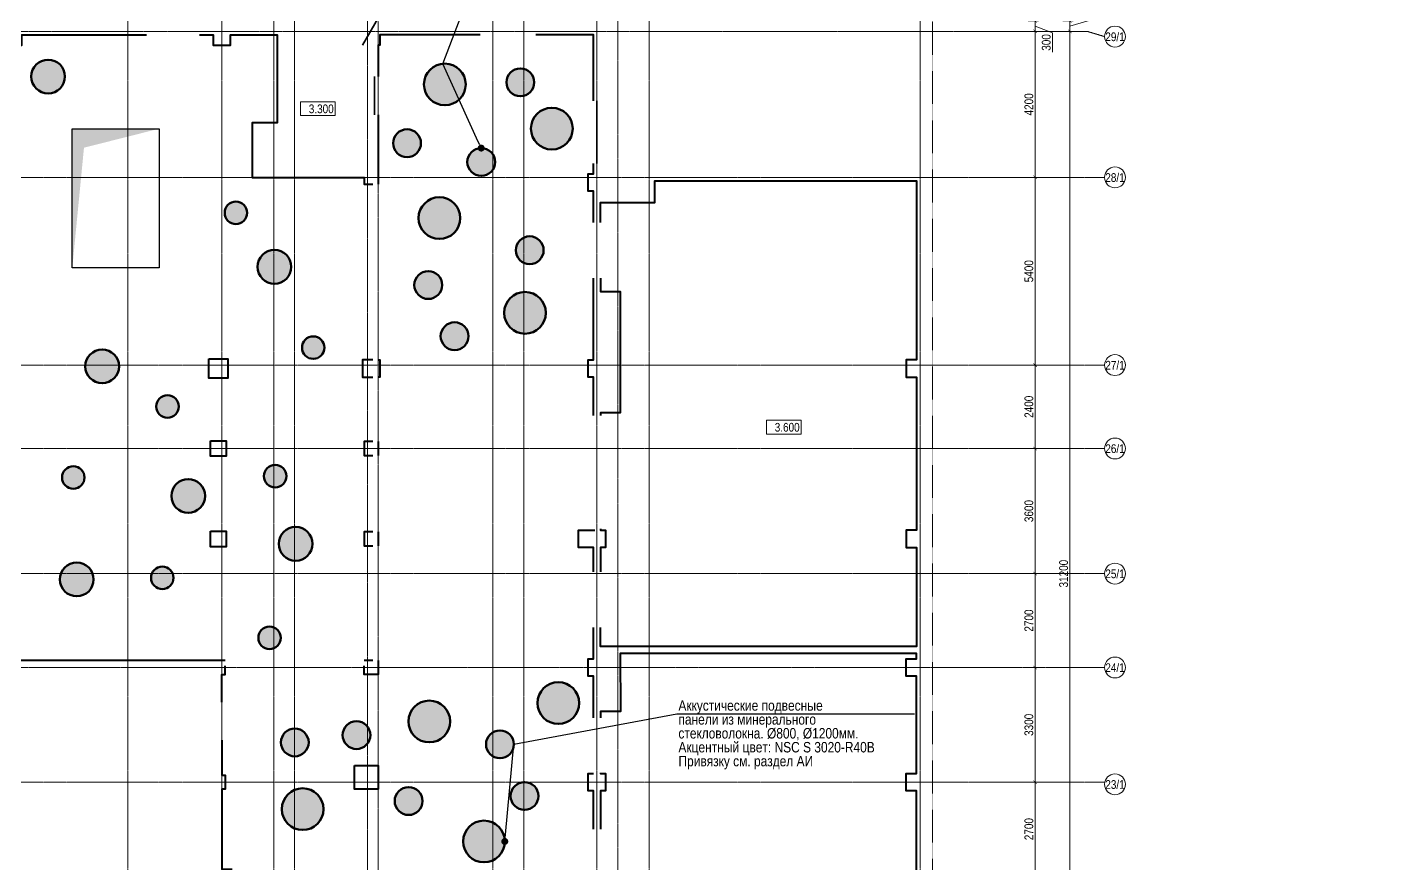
# Model space of a CAD drawing. Header units: millimetres. Extents: x -328335 to 1212475, y -208171 to 164144.
# Drawn here: x 88897 to 127779, y 76548 to 100625 of the extents above; entities that cross this region are included whole.
import ezdxf
from ezdxf import colors
from ezdxf.entities.mleader import LeaderData, LeaderLine
from ezdxf.enums import TextEntityAlignment as Align
from ezdxf.math import Vec2, Vec3

# ---------------------------------------------------------------- set-up
doc = ezdxf.new("R2010")
doc.units = ezdxf.units.MM
doc.header["$LTSCALE"] = 0.5
doc.linetypes.add('CENTER2', pattern=[28.575, 19.05, -3.175, 3.175, -3.175])
doc.linetypes.add('DASHED', pattern=[19.05, 12.7, -6.35])
doc.layers.get('Defpoints').update_dxf_attribs({"color": 140})
doc.layers.add('Vport', color=6, linetype='Continuous', plot=False)
for name, color, linetype, lineweight in [('АИ_Плинтус', 3, 'Continuous', 9), ('АР6_потолок_отм', 5, 'Continuous', 5), ('АЦ_Бафы', 8, 'Continuous', 0), ('АЦ_Выноски', 7, 'Continuous', 5), ('АЦ_Стены', 8, 'Continuous', 70), ('ОВ_Шахты_блок 4.1', 6, 'Continuous', 5), ('РД_Оси_размер', 8, 'Continuous', 0)]:
    doc.layers.add(name, color=color, linetype=linetype, lineweight=lineweight)
doc.layers.add('АИ_Т_Профиль', color=2, linetype='Continuous', lineweight=40, true_color=0xffff00)
doc.layers.add('РД_Оси_100', color=7, linetype='Continuous', lineweight=0, true_color=0x525252)
doc.layers.add('АР6_Г_профиль плитки', color=220, linetype='Continuous', lineweight=35, plot=False)
doc.layers.add('АР_Делит', color=120, linetype='Continuous', lineweight=0, plot=False)
doc.styles.add('Arial_Narrow_08', font='ARIALN.TTF', dxfattribs={"width": 0.8})
doc.styles.add('style1', font='ARIALN.TTF')
doc.styles.add('ккк', font='isocpeur.ttf', dxfattribs={"width": 0.85, "oblique": 15})
doc.dimstyles.new('Dim100_ареал', dxfattribs={"dimscale": 100, "dimtxt": 2.5, "dimasz": 1, "dimexe": 1, "dimexo": 1, "dimgap": 0.5, "dimtad": 1, "dimzin": 12, "dimdsep": 46, "dimtxsty": 'style1', "dimblk": 'ARCHTICK', "dimcen": 1, "dimdle": 1, "dimaunit": 1, "dimadec": 0, "dimazin": 3, "dimtfac": 1, "dimtmove": 1, "dimatfit": 3, "dimldrblk": 'OPEN30', "dimfxl": 2, "dimfxlon": 1, "dimtolj": 1, "dimtzin": 0, "dimlwd": 5, "dimlwe": 5, "dimarcsym": 0})

# ---------------------------------------------------------------- blocks, each defined once
blk = doc.blocks.new('A-iden')
at = {"linetype": 'Continuous', "lineweight": 5}
blk.add_circle((0, -4), 3, dxfattribs=at)
at = {"color": 0, "linetype": 'Continuous', "lineweight": 20, "style": 'ккк', "width": 0.85}
blk.add_attdef('ID', text='', height=4, dxfattribs=at).set_placement((0.31, -3.85), align=Align.MIDDLE_CENTER)
blk = doc.blocks.new('_ArchTick')
at = {"color": 0, "linetype": 'ByBlock', "const_width": 0.15}
blk.add_lwpolyline([(-0.5, -0.5), (0.5, 0.5)], dxfattribs=at)
blk = doc.blocks.new('*D410')
at = {"layer": 'Defpoints', "color": 0, "transparency": 16777216}
for p in [(116910, 78900), (117910, 78900), (116910, 76200)]:
    blk.add_point(p, dxfattribs=at)
at = {"layer": 'РД_Оси_размер', "color": 0, "lineweight": 5, "transparency": 16777216}
for p, q in [((117910, 76100), (117910, 79000)), ((117710, 78900), (118010, 78900)), ((117710, 76200), (118010, 76200))]:
    blk.add_line(p, q, dxfattribs=at)
at = {"layer": 'РД_Оси_размер', "color": 0, "lineweight": 5, "transparency": 16777216, "xscale": 100, "yscale": 100, "zscale": 100}
for p, rotation in [((117910, 78900), 90), ((117910, 76200), 270)]:
    blk.add_blockref('_ArchTick', p, dxfattribs=dict(at, rotation=rotation))
at = {"layer": 'РД_Оси_размер', "color": 0, "transparency": 16777216, "insert": (117732, 77550), "char_height": 250, "attachment_point": 5, "rotation": 90, "style": 'style1'}
blk.add_mtext('\\A1;2700', dxfattribs=at)
blk = doc.blocks.new('_Open30')
at = {"color": 0, "linetype": 'ByBlock', "lineweight": -2}
for p, q in [((-1, 0.27), (0, 0)), ((0, 0), (-1, -0.27)), ((0, 0), (-1, 0))]:
    blk.add_line(p, q, dxfattribs=at)
blk = doc.blocks.new('*D411')
at = {"layer": 'Defpoints', "color": 0, "transparency": 16777216}
for p in [(116910, 82200), (117910, 82200), (116910, 78900)]:
    blk.add_point(p, dxfattribs=at)
at = {"layer": 'РД_Оси_размер', "color": 0, "lineweight": 5, "transparency": 16777216}
for p, q in [((117710, 82200), (118010, 82200)), ((117910, 78800), (117910, 82300)), ((117710, 78900), (118010, 78900))]:
    blk.add_line(p, q, dxfattribs=at)
at = {"layer": 'РД_Оси_размер', "color": 0, "lineweight": 5, "transparency": 16777216, "xscale": 100, "yscale": 100, "zscale": 100}
for p, rotation in [((117910, 82200), 90), ((117910, 78900), 270)]:
    blk.add_blockref('_ArchTick', p, dxfattribs=dict(at, rotation=rotation))
at = {"layer": 'РД_Оси_размер', "color": 0, "transparency": 16777216, "insert": (117732, 80550), "char_height": 250, "attachment_point": 5, "rotation": 90, "style": 'style1'}
blk.add_mtext('\\A1;3300', dxfattribs=at)
blk = doc.blocks.new('*D412')
at = {"layer": 'Defpoints', "color": 0, "transparency": 16777216}
for p in [(116910, 84900), (117910, 84900), (116910, 82200)]:
    blk.add_point(p, dxfattribs=at)
at = {"layer": 'РД_Оси_размер', "color": 0, "lineweight": 5, "transparency": 16777216}
for p, q in [((117710, 84900), (118010, 84900)), ((117910, 82100), (117910, 85000)), ((117710, 82200), (118010, 82200))]:
    blk.add_line(p, q, dxfattribs=at)
at = {"layer": 'РД_Оси_размер', "color": 0, "lineweight": 5, "transparency": 16777216, "xscale": 100, "yscale": 100, "zscale": 100}
for p, rotation in [((117910, 84900), 90), ((117910, 82200), 270)]:
    blk.add_blockref('_ArchTick', p, dxfattribs=dict(at, rotation=rotation))
at = {"layer": 'РД_Оси_размер', "color": 0, "transparency": 16777216, "insert": (117732, 83550), "char_height": 250, "attachment_point": 5, "rotation": 90, "style": 'style1'}
blk.add_mtext('\\A1;2700', dxfattribs=at)
blk = doc.blocks.new('*D413')
at = {"layer": 'Defpoints', "color": 0, "transparency": 16777216}
for p in [(116910, 88500), (117910, 88500), (116910, 84900)]:
    blk.add_point(p, dxfattribs=at)
at = {"layer": 'РД_Оси_размер', "color": 0, "lineweight": 5, "transparency": 16777216}
for p, q in [((117710, 88500), (118010, 88500)), ((117910, 84800), (117910, 88600)), ((117710, 84900), (118010, 84900))]:
    blk.add_line(p, q, dxfattribs=at)
at = {"layer": 'РД_Оси_размер', "color": 0, "lineweight": 5, "transparency": 16777216, "xscale": 100, "yscale": 100, "zscale": 100}
for p, rotation in [((117910, 88500), 90), ((117910, 84900), 270)]:
    blk.add_blockref('_ArchTick', p, dxfattribs=dict(at, rotation=rotation))
at = {"layer": 'РД_Оси_размер', "color": 0, "transparency": 16777216, "insert": (117732, 86700), "char_height": 250, "attachment_point": 5, "rotation": 90, "style": 'style1'}
blk.add_mtext('\\A1;3600', dxfattribs=at)
blk = doc.blocks.new('*D414')
at = {"layer": 'Defpoints', "color": 0, "transparency": 16777216}
for p in [(116910, 90900), (117910, 90900), (116910, 88500)]:
    blk.add_point(p, dxfattribs=at)
at = {"layer": 'РД_Оси_размер', "color": 0, "lineweight": 5, "transparency": 16777216}
for p, q in [((117910, 88400), (117910, 91000)), ((117710, 90900), (118010, 90900)), ((117710, 88500), (118010, 88500))]:
    blk.add_line(p, q, dxfattribs=at)
at = {"layer": 'РД_Оси_размер', "color": 0, "lineweight": 5, "transparency": 16777216, "xscale": 100, "yscale": 100, "zscale": 100}
for p, rotation in [((117910, 90900), 90), ((117910, 88500), 270)]:
    blk.add_blockref('_ArchTick', p, dxfattribs=dict(at, rotation=rotation))
at = {"layer": 'РД_Оси_размер', "color": 0, "transparency": 16777216, "insert": (117732, 89700), "char_height": 250, "attachment_point": 5, "rotation": 90, "style": 'style1'}
blk.add_mtext('\\A1;2400', dxfattribs=at)
blk = doc.blocks.new('*D415')
at = {"layer": 'Defpoints', "color": 0, "transparency": 16777216}
for p in [(116910, 96300), (117910, 96300), (116910, 90900)]:
    blk.add_point(p, dxfattribs=at)
at = {"layer": 'РД_Оси_размер', "color": 0, "lineweight": 5, "transparency": 16777216}
for p, q in [((117710, 96300), (118010, 96300)), ((117910, 90800), (117910, 96400)), ((117710, 90900), (118010, 90900))]:
    blk.add_line(p, q, dxfattribs=at)
at = {"layer": 'РД_Оси_размер', "color": 0, "lineweight": 5, "transparency": 16777216, "xscale": 100, "yscale": 100, "zscale": 100}
for p, rotation in [((117910, 96300), 90), ((117910, 90900), 270)]:
    blk.add_blockref('_ArchTick', p, dxfattribs=dict(at, rotation=rotation))
at = {"layer": 'РД_Оси_размер', "color": 0, "transparency": 16777216, "insert": (117732, 93600), "char_height": 250, "attachment_point": 5, "rotation": 90, "style": 'style1'}
blk.add_mtext('\\A1;5400', dxfattribs=at)
blk = doc.blocks.new('*D416')
at = {"layer": 'Defpoints', "color": 0, "transparency": 16777216}
for p in [(116910, 100500), (117910, 100500), (116910, 96300)]:
    blk.add_point(p, dxfattribs=at)
at = {"layer": 'РД_Оси_размер', "color": 0, "lineweight": 5, "transparency": 16777216}
for p, q in [((117710, 100500), (118010, 100500)), ((117910, 96200), (117910, 100600)), ((117710, 96300), (118010, 96300))]:
    blk.add_line(p, q, dxfattribs=at)
at = {"layer": 'РД_Оси_размер', "color": 0, "lineweight": 5, "transparency": 16777216, "xscale": 100, "yscale": 100, "zscale": 100}
for p, rotation in [((117910, 100500), 90), ((117910, 96300), 270)]:
    blk.add_blockref('_ArchTick', p, dxfattribs=dict(at, rotation=rotation))
at = {"layer": 'РД_Оси_размер', "color": 0, "transparency": 16777216, "insert": (117732, 98400), "char_height": 250, "attachment_point": 5, "rotation": 90, "style": 'style1'}
blk.add_mtext('\\A1;4200', dxfattribs=at)
blk = doc.blocks.new('*D417')
at = {"layer": 'Defpoints', "color": 0, "transparency": 16777216}
for p in [(116910, 100800), (117910, 100800), (116910, 100500)]:
    blk.add_point(p, dxfattribs=at)
at = {"layer": 'РД_Оси_размер', "color": 0, "lineweight": 5, "transparency": 16777216}
for p, q in [((117710, 100800), (118010, 100800)), ((117910, 100400), (117910, 100900)), ((117710, 100500), (118010, 100500)), ((117910, 100650), (118410, 100458)), ((118410, 100458), (118410, 99905))]:
    blk.add_line(p, q, dxfattribs=at)
at = {"layer": 'РД_Оси_размер', "color": 0, "lineweight": 5, "transparency": 16777216, "xscale": 100, "yscale": 100, "zscale": 100}
for p, rotation in [((117910, 100800), 90), ((117910, 100500), 270)]:
    blk.add_blockref('_ArchTick', p, dxfattribs=dict(at, rotation=rotation))
at = {"layer": 'РД_Оси_размер', "color": 0, "transparency": 16777216, "insert": (118232, 100182), "char_height": 250, "attachment_point": 5, "rotation": 90, "style": 'style1'}
blk.add_mtext('\\A1;300', dxfattribs=at)
blk = doc.blocks.new('*D599')
at = {"layer": 'Defpoints', "color": 0, "transparency": 16777216}
for p in [(114955, 100500), (118910, 100500), (116910, 69300)]:
    blk.add_point(p, dxfattribs=at)
at = {"layer": 'РД_Оси_размер', "color": 0, "lineweight": 5, "transparency": 16777216}
for p, q in [((118710, 100500), (119010, 100500)), ((118910, 69200), (118910, 100600)), ((118710, 69300), (119010, 69300))]:
    blk.add_line(p, q, dxfattribs=at)
at = {"layer": 'РД_Оси_размер', "color": 0, "lineweight": 5, "transparency": 16777216, "xscale": 100, "yscale": 100, "zscale": 100}
for p, rotation in [((118910, 100500), 90), ((118910, 69300), 270)]:
    blk.add_blockref('_ArchTick', p, dxfattribs=dict(at, rotation=rotation))
at = {"layer": 'РД_Оси_размер', "color": 0, "transparency": 16777216, "insert": (118732, 84900), "char_height": 250, "attachment_point": 5, "rotation": 90, "style": 'style1'}
blk.add_mtext('\\A1;31200', dxfattribs=at)
blk = doc.blocks.new('*D600')
at = {"layer": 'Defpoints', "color": 0, "transparency": 16777216}
for p in [(116910, 100800), (118910, 100800), (114955, 100500)]:
    blk.add_point(p, dxfattribs=at)
at = {"layer": 'РД_Оси_размер', "color": 0, "lineweight": 5, "transparency": 16777216}
for p, q in [((119468, 100817), (119468, 101370)), ((118710, 100800), (119010, 100800)), ((118910, 100400), (118910, 100900)), ((118910, 100650), (119468, 100817)), ((118710, 100500), (119010, 100500))]:
    blk.add_line(p, q, dxfattribs=at)
at = {"layer": 'РД_Оси_размер', "color": 0, "lineweight": 5, "transparency": 16777216, "xscale": 100, "yscale": 100, "zscale": 100}
for p, rotation in [((118910, 100800), 90), ((118910, 100500), 270)]:
    blk.add_blockref('_ArchTick', p, dxfattribs=dict(at, rotation=rotation))
at = {"layer": 'РД_Оси_размер', "color": 0, "transparency": 16777216, "insert": (119290, 101094), "char_height": 250, "attachment_point": 5, "rotation": 90, "style": 'style1'}
blk.add_mtext('\\A1;300', dxfattribs=at)
blk = doc.blocks.new('Отметка_план')
at = {"color": 7, "lineweight": 5}
blk.add_lwpolyline([(0, 0), (10, 0), (10, 4), (0, 4)], close=True, dxfattribs=at)
at = {"style": 'Arial_Narrow_08', "width": 0.8}
blk.add_attdef('OTMG', text='', height=2.5, dxfattribs=at).set_placement((9.06, 0.7), align=Align.RIGHT)
blk = doc.blocks.new('otv')
at = {"color": 8, "linetype": 'Continuous', "true_color": 0x808080, "transparency": 33554653}
blk.add_lwpolyline([(0, -1), (0, 0), (1, 0), (1, -1)], close=True, dxfattribs=at)
blk.add_solid([(0, -1), (0, 0), (0.1346, -0.1366), (1, 0)], dxfattribs=at)
blk = doc.blocks.new('Баф_ф2_1200')
at = {"layer": 'АЦ_Стены', "true_color": 0x96435f}
h = blk.add_hatch(color=245, dxfattribs=at)
h.dxf.hatch_style = 1
h.paths.add_polyline_path([(600, 0, 1), (-600, 0, 1)])
at = {"layer": 'АЦ_Стены', "color": 245, "true_color": 0x96435f}
blk.add_circle((0, 0), 600, dxfattribs=at)
blk = doc.blocks.new('Баф_ф2_800')
at = {"layer": 'АЦ_Стены', "true_color": 0x96435f}
h = blk.add_hatch(color=245, dxfattribs=at)
h.dxf.hatch_style = 1
h.paths.add_polyline_path([(400, 0, 1), (-400, 0, 1)])
at = {"layer": 'АЦ_Стены', "color": 245, "true_color": 0x96435f}
blk.add_circle((0, 0), 400, dxfattribs=at)
blk = doc.blocks.new('Баф_ф1_800')
at = {"layer": 'АЦ_Стены', "true_color": 0x9e6b9d}
h = blk.add_hatch(color=215, dxfattribs=at)
h.dxf.hatch_style = 1
h.paths.add_polyline_path([(400, 0, 1), (-400, 0, 1)])
at = {"layer": 'АЦ_Стены', "color": 215, "true_color": 0x9e6b9d}
blk.add_circle((0, 0), 400, dxfattribs=at)
blk = doc.blocks.new('Баф_ф1_1200')
at = {"layer": 'АЦ_Стены', "true_color": 0x9e6b9d}
h = blk.add_hatch(color=215, dxfattribs=at)
h.dxf.hatch_style = 1
h.paths.add_polyline_path([(600, 0, 1), (-600, 0, 1)])
at = {"layer": 'АЦ_Стены', "color": 215, "true_color": 0x9e6b9d}
blk.add_circle((0, 0), 600, dxfattribs=at)
blk = doc.blocks.new('_Dot')
at = {"color": 0, "linetype": 'ByBlock', "lineweight": -2}
blk.add_line((-0.5, 0), (-1, 0), dxfattribs=at)
at = {"color": 0, "linetype": 'ByBlock', "const_width": 0.5}
blk.add_lwpolyline([(-0.25, 0, 1), (0.25, 0, 1)], format="xyb", close=True, dxfattribs=at)
blk = doc.blocks.new('Баф_ор3_1200_столовая')
at = {"layer": 'АЦ_Стены', "true_color": 0xee6119}
h = blk.add_hatch(color=32, dxfattribs=at)
h.dxf.hatch_style = 1
h.paths.add_polyline_path([(600, 0, 1), (-600, 0, 1)])
at = {"layer": 'АЦ_Стены', "color": 32, "true_color": 0xee6119}
blk.add_circle((0, 0), 600, dxfattribs=at)
blk = doc.blocks.new('Баф_ор3_800_столовая')
at = {"layer": 'АЦ_Стены', "true_color": 0xee6119}
h = blk.add_hatch(color=32, dxfattribs=at)
h.dxf.hatch_style = 1
h.paths.add_polyline_path([(400, 0, 1), (-400, 0, 1)])
at = {"layer": 'АЦ_Стены', "color": 32, "true_color": 0xee6119}
blk.add_circle((0, 0), 400, dxfattribs=at)
blk = doc.blocks.new('2200_АР_ОСИ_3эт_100_6.02.25')
at = {"layer": 'АР_Делит', "color": 5, "linetype": 'DASHED'}
blk.add_lwpolyline([(114955, 135155), (114955, -355), (93595.036, -355), (93595.036, 13855), (94145, 13855), (94145, 68320), (66055, 68320), (66055, 13857.73), (83455, 13857.73), (83455, -355), (45245, -355), (45245, 13145), (44695, 13145), (44695, 26755), (45245, 26755), (45245, 68320), (20455, 68320), (20455, 26755), (27955, 26755), (27955, 13145), (-355, 13145), (-355, 100855)], dxfattribs=at)
at = {"layer": 'РД_Оси_100', "color": 8, "linetype": 'CENTER2', "true_color": 0x808080}
for p, q in [((91800, -6155), (91800, 139938.679)), ((94500, -6155), (94500, 139938.679)), ((96000, -6155), (96000, 139938.679)), ((102300, -6155), (102300, 139938.679)), ((114600, -6155), (114600, 139938.679)), ((-5954.958, 96300), (119910, 96300)), ((-5954.958, 90900), (119910, 90900)), ((-5954.958, 88500), (119910, 88500)), ((-5954.958, 84900), (119910, 84900)), ((119910, 82200), (-5954.958, 82200)), ((-5954.958, 78900), (119910, 78900))]:
    blk.add_line(p, q, dxfattribs=at)
for points in [[(96600, -6155), (96600, 139938.679)], [(98700, -6194.98), (98700, 139538.679), (98550, 139938.679)], [(99000, -6195.83), (99000, 139538.679), (99150, 139938.679)], [(103200, -6155), (103200, 139938.679)], [(105300, -6155), (105300, 139938.679)], [(105900, 139938.679), (105900, -6155)], [(106800, -6155), (106800, 139938.679)], [(119910, 100350), (119410, 100500), (-5454.958, 100500), (-5954.958, 100350)]]:
    blk.add_lwpolyline(points, dxfattribs=at)
at = {"layer": 'РД_Оси_100', "color": 0}
ref = blk.add_blockref('A-iden', (120210, 100750), dxfattribs=dict(at, xscale=100, yscale=100, zscale=100))
ref.add_attrib('ID', '29/1', dxfattribs={"layer": '0', "linetype": 'Continuous', "height": 250, "style": 'style1'}).set_placement((120210, 100350), align=Align.MIDDLE)
ref = blk.add_blockref('A-iden', (120210, 96700), dxfattribs=dict(at, xscale=100, yscale=100, zscale=100))
ref.add_attrib('ID', '28/1', dxfattribs={"layer": '0', "linetype": 'Continuous', "height": 250, "style": 'style1'}).set_placement((120210, 96300), align=Align.MIDDLE)
ref = blk.add_blockref('A-iden', (120210, 91300), dxfattribs=dict(at, xscale=100, yscale=100, zscale=100))
ref.add_attrib('ID', '27/1', dxfattribs={"layer": '0', "linetype": 'Continuous', "height": 250, "style": 'style1'}).set_placement((120210, 90900), align=Align.MIDDLE)
ref = blk.add_blockref('A-iden', (120210, 88900), dxfattribs=dict(at, xscale=100, yscale=100, zscale=100))
ref.add_attrib('ID', '26/1', dxfattribs={"layer": '0', "linetype": 'Continuous', "height": 250, "style": 'style1'}).set_placement((120210, 88500), align=Align.MIDDLE)
ref = blk.add_blockref('A-iden', (120210, 85300), dxfattribs=dict(at, xscale=100, yscale=100, zscale=100))
ref.add_attrib('ID', '25/1', dxfattribs={"layer": '0', "linetype": 'Continuous', "height": 250, "style": 'style1'}).set_placement((120210, 84900), align=Align.MIDDLE)
ref = blk.add_blockref('A-iden', (120210, 82600), dxfattribs=dict(at, xscale=100, yscale=100, zscale=100))
ref.add_attrib('ID', '24/1', dxfattribs={"layer": '0', "linetype": 'Continuous', "height": 250, "style": 'style1'}).set_placement((120210, 82200), align=Align.MIDDLE)
ref = blk.add_blockref('A-iden', (120210, 79239.148), dxfattribs=dict(at, xscale=100, yscale=100, zscale=100))
ref.add_attrib('ID', '23/1', dxfattribs={"layer": '0', "linetype": 'Continuous', "height": 250, "style": 'style1'}).set_placement((120210, 78839.148), align=Align.MIDDLE)
at = {"layer": 'РД_Оси_размер'}
for base, p1, p2, picture, middle in [((118910, 100800), (114955, 100500), (116910, 100800), '*D600', (119290.286, 100867.379)), ((118910, 100500), (116910, 69300), (114955, 100500), '*D599', (118732.357, 84900)), ((117910, 100500), (116910, 96300), (116910, 100500), '*D416', (117732.357, 98400)), ((117910, 96300), (116910, 90900), (116910, 96300), '*D415', (117732.357, 93600)), ((117910, 90900), (116910, 88500), (116910, 90900), '*D414', (117732.357, 89700)), ((117910, 88500), (116910, 84900), (116910, 88500), '*D413', (117732.357, 86700)), ((117910, 84900), (116910, 82200), (116910, 84900), '*D412', (117732.357, 83550)), ((117910, 82200), (116910, 78900), (116910, 82200), '*D411', (117732.357, 80550)), ((117910, 78900), (116910, 76200), (116910, 78900), '*D410', (117732.357, 77550))]:
    dim = blk.add_linear_dim(base=base, p1=p1, p2=p2, angle=90, dimstyle='Dim100_ареал', dxfattribs=at)
    dim.commit()
    dim.dimension.update_dxf_attribs({"geometry": picture, "text_midpoint": middle})
dim = blk.add_linear_dim(base=(117910, 100800), p1=(116910, 100500), p2=(116910, 100800), angle=90, dimstyle='Dim100_ареал', dxfattribs=at)
dim.commit()
dim.dimension.update_dxf_attribs({"geometry": '*D417', "text_midpoint": (118410, 100407.707), "dimtype": 128})

msp = doc.modelspace()

# ---------------------------------------------------------------- linework, layer by layer
at = {"layer": 'Vport'}
msp.add_lwpolyline([(90199.999, 97700.003), (92699.997, 97700.003), (92699.997, 93700.003), (90199.999, 93700.003)], close=True, dxfattribs=at)
at = {"layer": 'АИ_Плинтус', "color": 24, "linetype": 'ByBlock', "lineweight": 40, "true_color": 0xa52900}
for points in [[(70370.001, 100400), (70550, 100400), (70550, 100100), (71050, 100100), (71049.851, 100400), (76250, 100400), (76250, 100100), (76750, 100100), (76750, 100399.999), (82249.851, 100400), (82250, 100100), (82750, 100100), (82749.851, 100400), (83790.003, 100400), (83790.003, 99280), (85430.003, 99280), (85430.003, 100399.998), (88250.001, 100400), (88250, 100100), (88750, 100100), (88750.001, 100400), (92335.784, 100400)], [(93865.784, 100400), (94250, 100400), (94250, 100100), (94750, 100100), (94750, 100399.997), (96100, 100399.997), (96100, 97870), (95380, 97870), (95380, 96300), (98600, 96300), (98600, 96100), (98850, 96100)], [(101940.001, 100400), (99050, 100400), (99050, 100100), (98999.851, 100099.998), (98999.888, 99200.001)], [(105200, 98500), (105200, 100400), (103540.001, 100400)], [(98999.934, 98099.998), (99000, 96100)], [(105200, 95000), (105200, 95900), (105050, 95900), (105050, 96400), (105200, 96400), (105200, 96700)], [(105200, 89450), (105200, 90550), (105050, 90550), (105050, 91050), (105200, 91050), (105200, 93400)], [(98850, 91050), (98550, 91050), (98550, 90550), (98850, 90550)], [(99000, 91050), (99050, 91050), (99050, 90550), (99000, 90550)], [(98850.001, 88700), (98600, 88700), (98600, 88300), (98850.001, 88300)], [(99000, 88700), (99000, 88300)], [(98850.001, 86100), (98600, 86100), (98600, 85700), (98850, 85700)], [(99000, 86100), (99000, 85700)], [(105200, 84950), (105200, 85652.052), (104769.983, 85652.052), (104769.983, 86150), (105240, 86150)], [(105200, 80750), (105200, 81950), (105050, 81950), (105050, 82450), (105200, 82450), (105200, 83350)], [(94597.501, 82400), (88300.077, 82400)], [(94500.303, 81206.931), (94500.303, 82000), (94597.501, 82000), (94597.501, 82250)], [(99000.001, 82400), (99000.001, 82000), (98600, 82000), (98600.001, 82250)], [(98850, 82400), (98600.001, 82400)], [(94500.727, 80106.893), (94501.114, 79100), (94600, 79100), (94600, 78700), (94501.028, 78700), (94501.028, 76400), (94800.005, 76400)], [(105200, 77550), (105200, 78651), (105050, 78651), (105050, 79150), (105200, 79149)]]:
    msp.add_lwpolyline(points, dxfattribs=at)
at = {"layer": 'АИ_Плинтус', "color": 24, "linetype": 'ByBlock', "lineweight": 40, "true_color": 0xa52900, "transparency": 33554653}
for points in [[(105400, 95000), (105400, 95580), (106970, 95580), (106970, 96200), (114500, 96200), (114500, 91050), (114200, 91050), (114200, 90550), (114500, 90550), (114500, 86150), (114200, 86150), (114200, 85650), (114500, 85650), (114500, 82800), (105400, 82800.5), (105400, 83350)], [(105400, 93400), (105400, 93019.999), (105970, 93020), (105970, 89530), (105400, 89530), (105400, 89450)], [(105400, 86187.924), (105400, 86150), (105550, 86150), (105550, 85650), (105400, 85651), (105400, 84950)], [(105400, 70300), (105400, 70020), (114500, 70020), (114500, 72650), (114200, 72650), (114200, 73150), (114500, 73150), (114500, 78650), (114200, 78650), (114200, 79150), (114500, 79150), (114500, 81950), (114200, 81950), (114200, 82450), (114500, 82450), (114500, 82600), (105970, 82600), (105975, 80930), (105400, 80930), (105400, 80750)], [(105400, 79170.877), (105400, 79150), (105550, 79150), (105550, 78650), (105400, 78651), (105400, 77550)]]:
    msp.add_lwpolyline(points, dxfattribs=at)
at = {"layer": 'АИ_Плинтус', "color": 24, "linetype": 'ByBlock', "lineweight": 40, "true_color": 0xa52900}
for points in [[(94125, 91075), (94675, 91075), (94675, 90525), (94125, 90525)], [(98319.983, 79379.897), (99000, 79379.897), (99000, 78700), (98319.983, 78700)]]:
    msp.add_lwpolyline(points, close=True, dxfattribs=at)
at = {"layer": 'АИ_Плинтус', "color": 24, "linetype": 'ByBlock', "lineweight": 40, "true_color": 0xa52900, "transparency": 33554653}
for points in [[(94175, 88725), (94625, 88725), (94625, 88275), (94175, 88275)], [(94175, 86125), (94625, 86125), (94625, 85675), (94175, 85675)]]:
    msp.add_lwpolyline(points, close=True, dxfattribs=at)
at = {"layer": 'АИ_Т_Профиль', "linetype": 'ByBlock', "lineweight": 35, "transparency": 33554653}
for points in [[(98899.934, 98099.993), (98899.888, 99199.997)], [(105300, 98500), (105300, 96700)]]:
    msp.add_lwpolyline(points, dxfattribs=at)
at = {"layer": 'АР6_Г_профиль плитки', "transparency": 33554653}
msp.add_lwpolyline([(98550.001, 100100), (100500.001, 103477.499)], dxfattribs=at)

# ---------------------------------------------------------------- block references
at = {"layer": 'АР6_потолок_отм'}
ref = msp.add_blockref('Отметка_план', (96766.143, 98076.67), dxfattribs=dict(at, xscale=100, yscale=100, zscale=100))
ref.add_attrib('OTMG', '3.300', dxfattribs={"layer": '0', "color": 0, "height": 250, "style": 'style1'}).set_placement((97723.561, 98396.487), align=Align.TOP_RIGHT)
ref = msp.add_blockref('Отметка_план', (110176.48, 88915.512), dxfattribs=dict(at, xscale=100, yscale=100, zscale=100))
ref.add_attrib('OTMG', '3.600', dxfattribs={"layer": '0', "color": 0, "height": 250, "style": 'style1'}).set_placement((111133.898, 89235.329), align=Align.TOP_RIGHT)
at = {"layer": 'АЦ_Бафы', "transparency": 33554653, "xscale": 0.8091153242302125, "yscale": 0.8091153242302125, "zscale": 0.8091153242302125}
for name, p in [('Баф_ор3_1200_столовая', (89504.363, 99200.428)), ('Баф_ор3_800_столовая', (94909.868, 95280.06)), ('Баф_ор3_1200_столовая', (96017.505, 93725.926)), ('Баф_ор3_800_столовая', (97135.425, 91401.561)), ('Баф_ор3_1200_столовая', (91059.785, 90863.945)), ('Баф_ор3_800_столовая', (92939.387, 89706.073)), ('Баф_ор3_800_столовая', (90229.175, 87663.455)), ('Баф_ор3_800_столовая', (96037.857, 87702.97)), ('Баф_ор3_1200_столовая', (93536.249, 87134.636)), ('Баф_ор3_1200_столовая', (96627.421, 85756.768)), ('Баф_ор3_1200_столовая', (90328.62, 84733.771)), ('Баф_ор3_800_столовая', (92790.666, 84777.452)), ('Баф_ор3_800_столовая', (95878.09, 83055.021))]:
    msp.add_blockref(name, p, dxfattribs=at)
at = {"layer": 'АЦ_Бафы', "transparency": 33554653}
for name, p in [('Баф_ф1_1200', (100922.334, 98973.486)), ('Баф_ф1_800', (103095.318, 99035.168)), ('Баф_ф1_1200', (104001.323, 97703.205)), ('Баф_ф1_800', (99835.546, 97283.198)), ('Баф_ф1_800', (101968.863, 96742.148)), ('Баф_ф1_1200', (100765.959, 95128.527)), ('Баф_ф1_800', (103365.892, 94204.367)), ('Баф_ф1_800', (100443.788, 93202.11)), ('Баф_ф1_1200', (103229.085, 92403.29)), ('Баф_ф1_800', (101201.3, 91730.997)), ('Баф_ф2_1200', (104188.32, 81176.491)), ('Баф_ф2_1200', (100474.476, 80647.57)), ('Баф_ф2_800', (98379.606, 80253.867)), ('Баф_ф2_800', (96604.115, 80043.649)), ('Баф_ф2_800', (102507.164, 79990.147)), ('Баф_ф2_1200', (96830.048, 78124.96)), ('Баф_ф2_800', (99878.751, 78357.085)), ('Баф_ф2_800', (103215.481, 78502.054)), ('Баф_ф2_1200', (102047.939, 77195.191))]:
    msp.add_blockref(name, p, dxfattribs=at)
at = {"layer": 'ОВ_Шахты_блок 4.1', "color": 8, "true_color": 0x808080, "xscale": 2500, "yscale": 4000}
msp.add_blockref('otv', (90199.998, 97700.003), dxfattribs=at)
at = {"layer": 'РД_Оси_100'}
msp.add_blockref('2200_АР_ОСИ_3эт_100_6.02.25', (0, 0), dxfattribs=at)

# ---------------------------------------------------------------- leaders
at = {"layer": 'АЦ_Выноски', "transparency": 33554653}
ml = msp.add_multileader_mtext('Standard', dxfattribs=at)
ml.set_content('\\pxa0.66667;Аккустические подвесные панели из минерального стекловолокна. Акцентные цвета: {\\C240;\\c2367469;NSC S 2060-Y60R, NSC S 3060-Y30R. \\PПривязку см. раздел АИ}', color=256, style='style1')
ml.set_leader_properties(color=256)
ml.set_arrow_properties(name='DOT')
ml.build(insert=Vec2(0, 0))
ml.multileader.update_dxf_attribs({"has_dogleg": 0, "text_left_attachment_type": 6, "text_right_attachment_type": 6, "arrow_head_size": 200, "scale": 100})
ctx = ml.context
ctx.base_point, ctx.scale, ctx.char_height, ctx.arrow_head_size, ctx.landing_gap_size, ctx.plane_origin, ctx.plane_x_axis, ctx.plane_y_axis = Vec3(81527.942, 108265.207), 100, 300, 200, 50, Vec3(83308.187, 102395.461), Vec3(1, 0.00000001), Vec3(-0.00000001, 1)
ctx.left_attachment, ctx.right_attachment = 6, 6
notes = []
notes.append((ctx, [(1, (1, 1, 0), (80727.942, 108265.207), (1, 0.00000001), 800, [(1, [(77346.842, 97620.027), (76128.548, 99500.161)], 0, [])])]))
ctx.mtext.insert, ctx.mtext.text_direction, ctx.mtext.rotation, ctx.mtext.width, ctx.mtext.line_spacing_factor, ctx.mtext.flow_direction = Vec3(81577.942, 108653.407), Vec3(1, 0.00000001), 0.00000001, 9258.29889, 0.8, 5
ml = msp.add_multileader_mtext('Standard', dxfattribs=at)
ml.set_content('\\pxa0.66667;Аккустические подвесные панели \\Pиз минерального стекловолокна.  %%C800, %%C1200мм. \\PАкцентный цвет: {\\C240;\\c2367469;NSC S 2020-R60B\\PПривязку см. раздел АИ}', color=256, style='style1')
ml.set_leader_properties(color=256)
ml.set_arrow_properties(name='DOT')
ml.build(insert=Vec2(0, 0))
ml.multileader.update_dxf_attribs({"has_dogleg": 0, "text_left_attachment_type": 6, "text_right_attachment_type": 6, "arrow_head_size": 200, "scale": 100})
ctx = ml.context
ctx.base_point, ctx.scale, ctx.char_height, ctx.arrow_head_size, ctx.landing_gap_size, ctx.plane_origin, ctx.plane_x_axis, ctx.plane_y_axis = Vec3(104037.457, 107876.867), 100, 300, 200, 50, Vec3(77897.067, 99385.609), Vec3(1, 0.00000001), Vec3(-0.00000001, 1)
ctx.left_attachment, ctx.right_attachment = 6, 6
notes.append((ctx, [(1, (1, 1, 0), (103237.457, 107876.867), (1, 0.00000001), 800, [(1, [(101968.863, 97142.148), (100862.669, 99570.512)], 0, [])])]))
ctx.mtext.insert, ctx.mtext.text_direction, ctx.mtext.rotation, ctx.mtext.width, ctx.mtext.line_spacing_factor, ctx.mtext.flow_direction = Vec3(104087.457, 108265.066), Vec3(1, 0.00000001), 0.00000001, 11047.033, 0.8, 5
ml = msp.add_multileader_mtext('Standard', dxfattribs=at)
ml.set_content('\\pxa0.66667;Аккустические подвесные панели из минерального стекловолокна. Акцентные цвета: {\\C240;\\c2367469;NSC S 2060-Y60R, NSC S 3060-Y30R. \\PПривязку см. раздел АИ}', color=256, style='style1')
ml.set_leader_properties(color=256)
ml.set_arrow_properties(name='DOT')
ml.build(insert=Vec2(0, 0))
ml.multileader.update_dxf_attribs({"has_dogleg": 0, "text_left_attachment_type": 6, "text_right_attachment_type": 6, "arrow_head_size": 200, "scale": 100})
ctx = ml.context
ctx.base_point, ctx.scale, ctx.char_height, ctx.arrow_head_size, ctx.landing_gap_size, ctx.plane_origin, ctx.plane_x_axis, ctx.plane_y_axis = Vec3(33151.364, 89190.322), 100, 300, 200, 50, Vec3(26955.475, 103750.3), Vec3(1, 0.00000001), Vec3(-0.00000001, 1)
ctx.left_attachment, ctx.right_attachment = 6, 6
notes.append((ctx, [(0, (1, 1, 0), (42493.519, 89190.322), (-1, -0.00000001), 800, [(0, [(39353.753, 93562.676), (43812.568, 94775.78)], 0, [])])]))
ctx.mtext.insert, ctx.mtext.text_direction, ctx.mtext.rotation, ctx.mtext.width, ctx.mtext.line_spacing_factor, ctx.mtext.flow_direction = Vec3(33201.364, 89578.521), Vec3(1, 0.00000001), 0.00000001, 9258.29889, 0.8, 5
ml = msp.add_multileader_mtext('Standard', dxfattribs=at)
ml.set_content('\\pxa0.66667;Аккустические подвесные \\Pпанели из минерального \\Pстекловолокна. %%C800, %%C1200мм.\\PАкцентный цвет: {\\C240;\\c2367469;NSC S 3020-R40B\\PПривязку см. раздел АИ}', color=256, style='style1')
ml.set_leader_properties(color=256)
ml.set_arrow_properties(name='DOT')
ml.build(insert=Vec2(0, 0))
ml.multileader.update_dxf_attribs({"has_dogleg": 0, "text_left_attachment_type": 6, "text_right_attachment_type": 6, "arrow_head_size": 200, "scale": 100})
ctx = ml.context
ctx.base_point, ctx.scale, ctx.char_height, ctx.arrow_head_size, ctx.landing_gap_size, ctx.plane_origin, ctx.plane_x_axis, ctx.plane_y_axis = Vec3(107595.184, 80869.176), 100, 300, 200, 50, Vec3(127011.796, 82549.062), Vec3(1, 0.00000001), Vec3(-0.00000001, 1)
ctx.left_attachment, ctx.right_attachment = 6, 6
notes.append((ctx, [(1, (1, 1, 0), (106795.184, 80869.176), (1, 0.00000001), 800, [(1, [(102647.939, 77195.191), (102907.164, 79990.147)], 0, [])])]))
ctx.mtext.insert, ctx.mtext.text_direction, ctx.mtext.rotation, ctx.mtext.width, ctx.mtext.line_spacing_factor, ctx.mtext.flow_direction = Vec3(107645.184, 81257.375), Vec3(1, 0.00000001), 0.00000001, 11047.033, 0.8, 5
ml = msp.add_multileader_mtext('Standard', dxfattribs=at)
ml.set_content('Окраска потолков в ЛК\\P\\pxa0.66667;Акцентный цвет: {\\C240;\\c2367469;NSC S 0570-Y}', color=256, style='style1')
ml.set_leader_properties(color=256)
ml.set_arrow_properties(name='DOT')
ml.build(insert=Vec2(0, 0))
ml.multileader.update_dxf_attribs({"has_dogleg": 0, "text_left_attachment_type": 6, "text_right_attachment_type": 6, "arrow_head_size": 200, "scale": 100})
ctx = ml.context
ctx.base_point, ctx.scale, ctx.char_height, ctx.arrow_head_size, ctx.landing_gap_size, ctx.plane_origin, ctx.plane_x_axis, ctx.plane_y_axis = Vec3(-23912.157, 79102.933), 100, 300, 200, 50, Vec3(-30354.876, 75663.506), Vec3(1, 0.00000001), Vec3(-0.00000001, 1)
ctx.left_attachment, ctx.right_attachment = 6, 6
notes.append((ctx, [(1, (1, 1, 0), (-24712.157, 79102.933), (1, 0.00000001), 800, [(0, [(-33948.559, 72926.064)], 0, [])])]))
ctx.mtext.insert, ctx.mtext.text_direction, ctx.mtext.rotation, ctx.mtext.width, ctx.mtext.line_spacing_factor, ctx.mtext.flow_direction = Vec3(-23862.157, 79486.22), Vec3(1, 0.00000001), 0.00000001, 11047.033, 0.8, 5
ml = msp.add_multileader_mtext('Standard', dxfattribs=at)
ml.set_content('Окраска потолков в ЛК\\P\\pxa0.66667;Акцентный цвет: {\\C240;\\c2367469;NSC S 0570-Y20R}', color=256, style='style1')
ml.set_leader_properties(color=256)
ml.set_arrow_properties(name='DOT')
ml.build(insert=Vec2(0, 0))
ml.multileader.update_dxf_attribs({"has_dogleg": 0, "text_left_attachment_type": 6, "text_right_attachment_type": 6, "arrow_head_size": 200, "scale": 100})
ctx = ml.context
ctx.base_point, ctx.scale, ctx.char_height, ctx.arrow_head_size, ctx.landing_gap_size, ctx.plane_origin, ctx.plane_x_axis, ctx.plane_y_axis = Vec3(-23912.157, 77602.933), 100, 300, 200, 50, Vec3(-30354.876, 74163.506), Vec3(1, 0.00000001), Vec3(-0.00000001, 1)
ctx.left_attachment, ctx.right_attachment = 6, 6
notes.append((ctx, [(1, (1, 1, 0), (-24712.157, 77602.933), (1, 0.00000001), 800, [(0, [(-33948.559, 71426.064)], 0, [])])]))
ctx.mtext.insert, ctx.mtext.text_direction, ctx.mtext.rotation, ctx.mtext.width, ctx.mtext.line_spacing_factor, ctx.mtext.flow_direction = Vec3(-23862.157, 77986.22), Vec3(1, 0.00000001), 0.00000001, 11047.033, 0.8, 5
for ctx, leaders in notes:
    for number, flags, end, landing, length, lines in leaders:
        leader = LeaderData()
        leader.index, (leader.has_last_leader_line, leader.has_dogleg_vector, leader.attachment_direction) = number, flags
        leader.last_leader_point, leader.dogleg_vector, leader.dogleg_length = Vec3(end), Vec3(landing), length
        for number, points, colour, breaks in lines:
            line = LeaderLine()
            line.index, line.vertices, line.color, line.breaks = number, Vec3.list(points), colors.encode_raw_color(colour), breaks
            leader.lines.append(line)
        ctx.leaders.append(leader)

doc.saveas('drawing.dxf')
